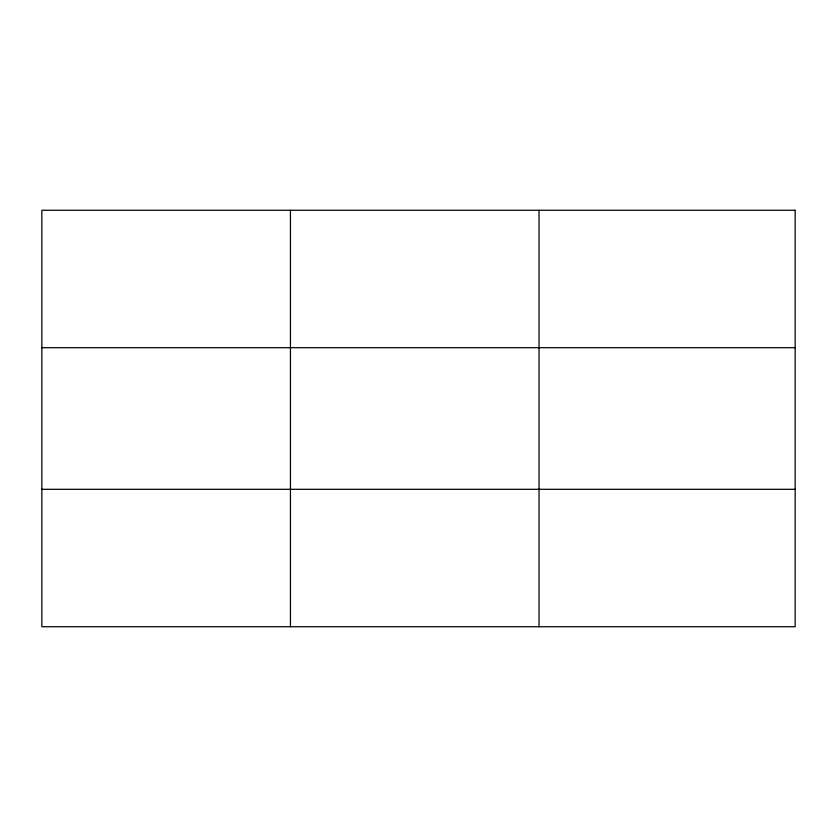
<?xml version="1.0" encoding="UTF-8"?>
<svg xmlns="http://www.w3.org/2000/svg" width="837" height="837" viewBox="0 0 837 837"><rect width="100%" height="100%" fill="white"/><g stroke="black" fill="none" stroke-linecap="round" stroke-linejoin="round"><path stroke-width="1.26" d="M290.439 210.265L290.439 626.735M539.028 210.265L539.028 626.735M41.85 347.7L795.15 347.7M41.85 489.3L795.15 489.3M795.15 210.265L795.15 626.735L41.85 626.735L41.85 210.265L795.15 210.265"/></g></svg>
